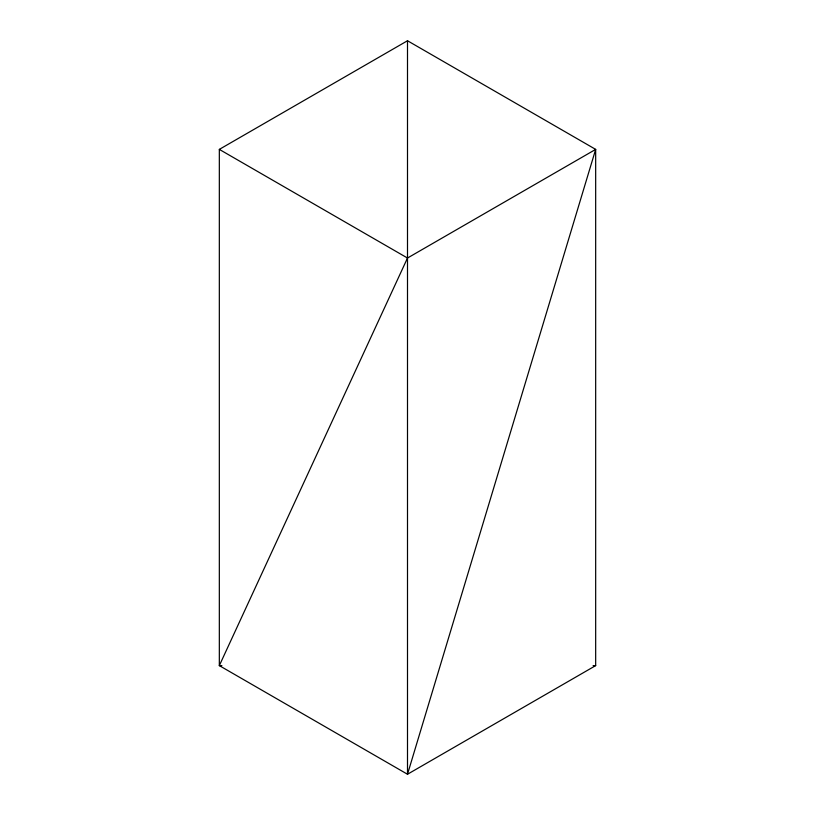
<?xml version="1.0" encoding="UTF-8"?>
<svg xmlns="http://www.w3.org/2000/svg" width="815" height="815" viewBox="0 0 815 815"><rect width="100%" height="100%" fill="white"/><g stroke="black" fill="none" stroke-linecap="round" stroke-linejoin="round"><path stroke-width="1.22" d="M407.5 40.75L407.5 774.25L595.673 149.389L407.5 258.029L219.327 665.611L407.5 774.25L595.673 665.611L595.673 149.389L407.5 40.75L219.327 149.389L219.327 665.611L221.874 665.611M593.126 665.611L595.673 665.611M219.327 149.389L407.5 258.029"/></g></svg>
